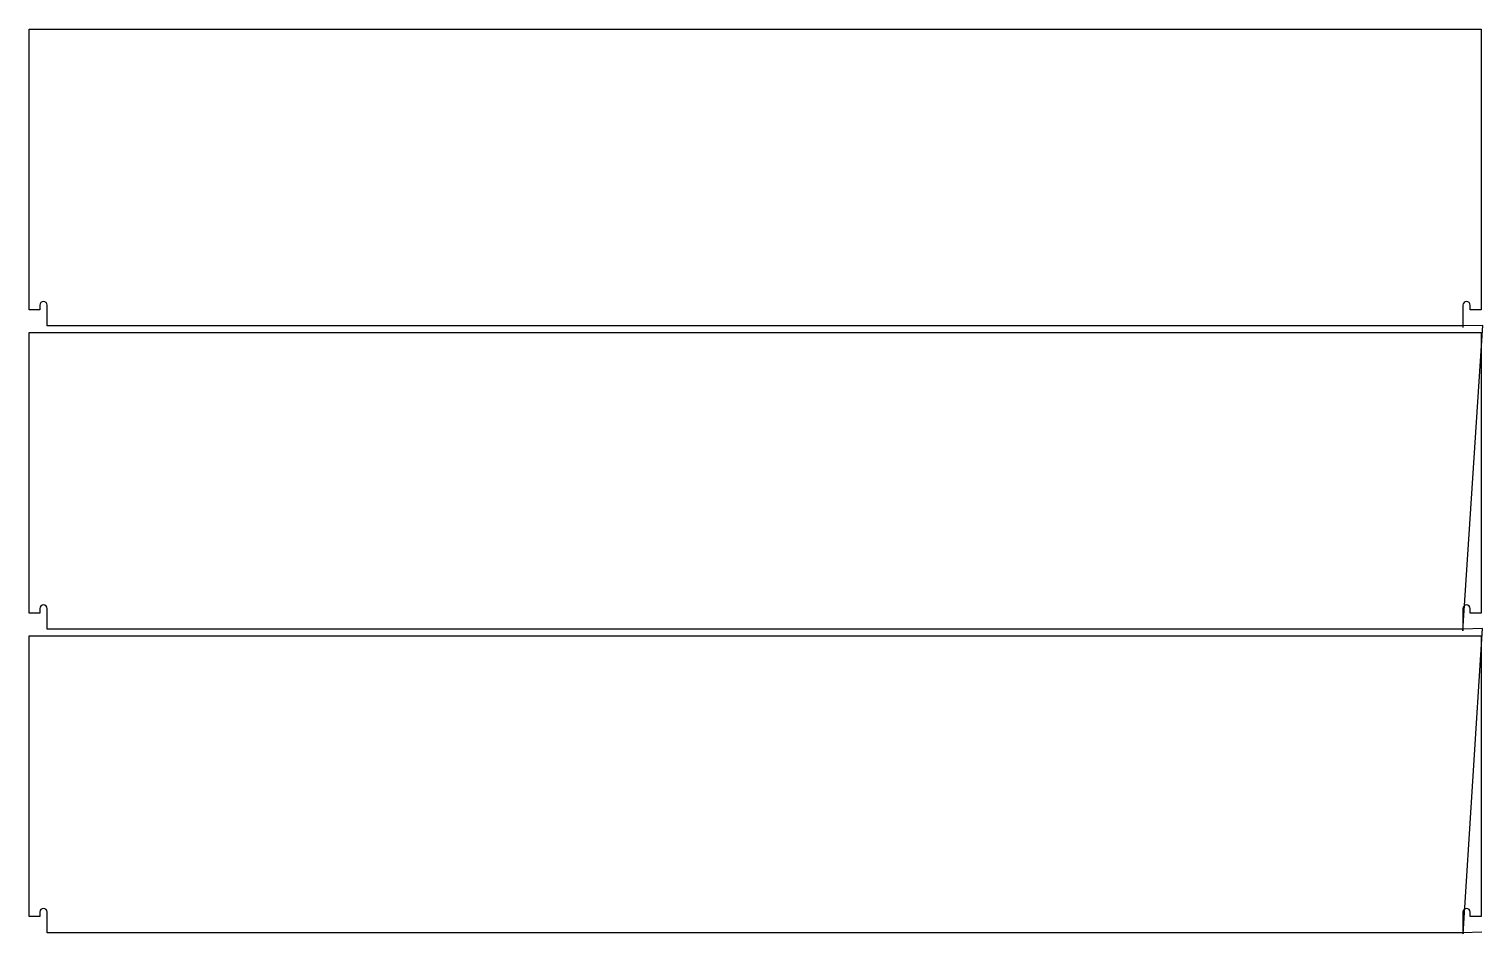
# Model space of a CAD drawing. Header units: metres. Extents: x 8 to 4437, y 4 to 2760.
import ezdxf

# ---------------------------------------------------------------- set-up
doc = ezdxf.new("R2010")
doc.units = ezdxf.units.M

msp = doc.modelspace()

# ---------------------------------------------------------------- linework, layer by layer
at = {"layer": 'TOOL_0'}
for p, q in [((8, 1905.223), (8, 2760.223)), ((8, 2760.223), (4431, 2760.223)), ((4431, 2760.223), (4431, 1905.223)), ((41, 1905.223), (8, 1905.223)), ((41, 1919.223), (41, 1905.223)), ((63, 1856.223), (63, 1919.223)), ((4376, 1919.223), (4376, 1856.223)), ((4398, 1905.223), (4398, 1919.223)), ((4431, 1905.223), (4398, 1905.223)), ((8, 981.196), (8, 1836.196)), ((8, 1836.196), (4431, 1836.196)), ((4376, 1856.223), (63, 1856.223)), ((4436.789, 1857.224), (4376, 1856.223)), ((4376, 1856.223), (4376.051, 1851.347)), ((4376.008, 927.687), (4436.789, 1857.224)), ((4431, 1836.196), (4431, 981.196)), ((41, 981.196), (8, 981.196)), ((41, 995.196), (41, 981.196)), ((63, 932.196), (63, 995.196)), ((4376, 995.196), (4376, 932.196)), ((4398, 981.196), (4398, 995.196)), ((4431, 981.196), (4398, 981.196)), ((4376, 932.196), (63, 932.196)), ((4435.936, 935.025), (4376, 932.196)), ((4376, 932.196), (4376.008, 927.687)), ((4376.834, 4.388), (4435.936, 935.025)), ((8, 57.001), (8, 912.001)), ((8, 912.001), (4431, 912.001)), ((4431, 912.001), (4431, 57.001)), ((41, 57.001), (8, 57.001)), ((41, 71.001), (41, 57.001)), ((63, 8.001), (63, 71.001)), ((4376, 71.001), (4376, 8.001)), ((4398, 57.001), (4398, 71.001)), ((4431, 57.001), (4398, 57.001)), ((4376, 8.001), (63, 8.001)), ((4433.317, 10.054), (4376, 8.001)), ((4376, 8.001), (4376.834, 4.388))]:
    msp.add_line(p, q, dxfattribs=at)
for centre in [(52, 1919.223), (4387, 1919.223), (52, 995.196), (4387, 995.196), (52, 71.001), (4387, 71.001)]:
    msp.add_arc(centre, 11, 0, 180, dxfattribs=at)

doc.saveas('drawing.dxf')
